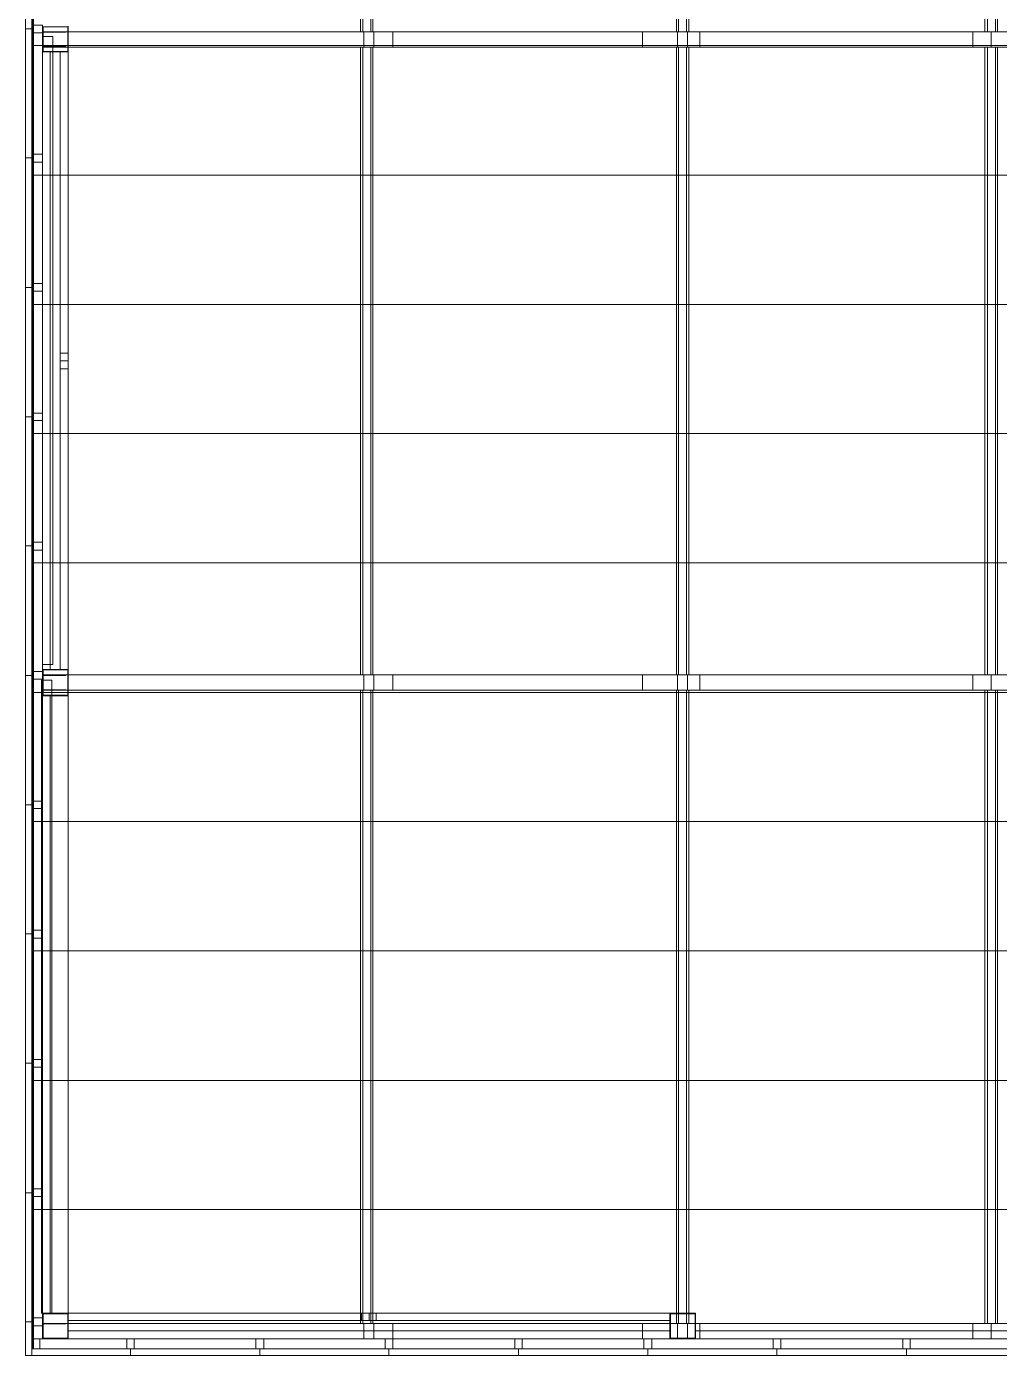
# Model space of a CAD drawing. Header units: centimetres. Extents: x 2816 to 28192, y 2553 to 18332.
# Drawn here: x 11771 to 13682, y 5326 to 7936 of the extents above; entities that cross this region are included whole.
import ezdxf

# ---------------------------------------------------------------- set-up
doc = ezdxf.new("R2010")
doc.units = ezdxf.units.CM
for name, color, linetype in [('PDF_Kaprijatat', 7, 'Continuous'), ('PDF_Paneli', 30, 'Continuous'), ('PDF_Shtyllat e Paneleve', 7, 'Continuous'), ('PDF_Themeli', 7, 'Continuous'), ('PDF_Trajet', 7, 'Continuous')]:
    doc.layers.add(name, color=color, linetype=linetype)
doc.layers.add('PDF_Panel Kulmii', color=7, linetype='Continuous', true_color=0xfafafa)
doc.layers.add('PDF_Shtyllat', color=7, linetype='Continuous', true_color=0xfafafa)

msp = doc.modelspace()

# ---------------------------------------------------------------- linework, layer by layer
at = {"layer": 'PDF_Kaprijatat', "lineweight": 0}
for points in [[(12427.3, 9160.2), (12431.5, 9160.2), (12431.5, 7926.2), (12427.3, 7926.2)], [(12447.3, 9160.2), (12427.3, 9160.2), (12427.3, 7926.2), (12447.3, 7926.2)], [(12451.5, 9160.2), (12447.3, 9160.2), (12447.3, 7926.2), (12451.5, 7926.2), (12451.5, 9160.2)], [(13047.4, 9160.2), (13051.7, 9160.2), (13051.7, 7926.2), (13047.4, 7926.2)], [(13067.4, 9160.2), (13047.4, 9160.2), (13047.4, 7926.2), (13067.4, 7926.2)], [(13071.6, 9160.2), (13067.4, 9160.2), (13067.4, 7926.2), (13071.6, 7926.2), (13071.6, 9160.2)], [(13652.9, 9160.2), (13658.1, 9160.2), (13658.1, 7926.2), (13652.9, 7926.2)], [(13673.9, 9160.2), (13652.9, 9160.2), (13652.9, 7926.2), (13673.9, 7926.2)], [(13678.1, 9160.2), (13673.9, 9160.2), (13673.9, 7926.2), (13678.1, 7926.2), (13678.1, 9160.2)], [(11803, 7925.2), (11848.2, 7925.2), (11848.2, 7926.2)], [(11803, 7895.7), (11803, 7926.2)], [(11847.1, 7926.2), (11847.1, 7925.2), (11803, 7925.2)], [(11803, 7926.2), (11803, 7895.7)], [(11803, 7926.2), (14291.9, 7926.2), (16780.8, 7926.2), (11803, 7926.2)], [(11803, 7926.2), (11803, 7926.2)], [(11803, 7926.2), (11803, 7926.2)], [(11803, 7896.8), (11803, 7925.2)], [(11803, 7925.2), (11803, 7925.2)], [(11823, 7916.8), (11803, 7916.8)], [(11803, 6682.8), (11823, 6682.8), (11823, 7916.8), (11803, 7916.8)], [(11803, 6682.8), (11803, 7916.8), (11803, 6682.8)], [(11803, 7916.8), (11803, 7916.8)], [(11803, 7916.8), (11803, 7916.8)], [(11823, 6682.8), (11823, 7916.8)], [(11823, 7916.8), (11823, 7916.8)], [(11823, 7916.8), (11823, 7916.8)], [(11847.1, 7926.2), (11848.2, 7926.2)], [(11848.2, 7926.2), (12433.6, 7926.2), (11847.1, 7926.2)], [(11847.1, 7926.2), (11847.1, 7926.2)], [(11848.2, 7925.2), (11847.1, 7925.2)], [(11847.1, 7925.2), (11847.1, 7925.2)], [(11848.2, 7926.2), (11848.2, 7926.2)], [(11848.2, 7925.2), (11848.2, 7925.2)], [(12427.3, 7926.2), (12427.3, 7926.2)], [(12431.5, 7926.2), (12451.5, 7926.2)], [(12431.5, 7926.2), (12431.5, 7926.2)], [(12433.6, 7926.2), (12433.6, 7895.7)], [(12433.6, 7926.2), (12433.6, 7895.7)], [(12433.6, 7926.2), (12433.6, 7926.2)], [(12447.3, 7926.2), (12447.3, 7926.2)], [(12451.5, 7926.2), (12451.5, 7926.2)], [(12453.6, 7926.2), (12453.6, 7926.2)], [(12453.6, 7926.2), (12453.6, 7895.7)], [(12453.6, 7926.2), (12453.6, 7895.7), (12981.2, 7895.7), (12981.2, 7926.2), (12453.6, 7926.2)], [(12981.2, 7926.2), (12453.6, 7926.2)], [(12453.6, 7926.2), (12453.6, 7926.2)], [(13049.5, 7926.2), (12490.4, 7926.2)], [(13049.5, 7895.7), (12490.4, 7895.7), (12490.4, 7926.2)], [(13049.5, 7926.2), (12490.4, 7926.2)], [(12490.4, 7926.2), (12490.4, 7926.2)], [(12981.2, 7926.2), (12981.2, 7926.2)], [(13047.4, 7926.2), (13047.4, 7926.2)], [(13049.5, 7926.2), (13049.5, 7895.7), (13049.5, 7926.2)], [(13049.5, 7926.2), (13049.5, 7926.2)], [(13049.5, 7926.2), (13049.5, 7926.2)], [(13051.7, 7926.2), (13071.6, 7926.2)], [(13051.7, 7926.2), (13051.7, 7926.2)], [(13067.4, 7926.2), (13067.4, 7926.2)], [(13069.5, 7895.7), (13069.5, 7926.2)], [(13069.5, 7895.7), (13069.5, 7926.2), (13629.7, 7926.2)], [(13069.5, 7926.2), (13629.7, 7926.2)], [(13069.5, 7926.2), (13069.5, 7926.2)], [(13069.5, 7926.2), (13069.5, 7926.2)], [(13071.6, 7926.2), (13071.6, 7926.2)], [(13093.7, 7895.7), (13093.7, 7926.2), (13665.5, 7926.2), (13665.5, 7895.7), (13665.5, 7926.2)], [(13665.5, 7926.2), (13093.7, 7926.2)], [(13093.7, 7926.2), (13093.7, 7926.2)], [(13629.7, 7926.2), (13629.7, 7895.7)], [(13629.7, 7926.2), (13629.7, 7926.2)], [(13652.9, 7926.2), (13652.9, 7926.2)], [(13658.1, 7926.2), (13678.1, 7926.2)], [(13658.1, 7926.2), (13658.1, 7926.2)], [(13665.5, 7926.2), (13665.5, 7926.2)], [(13665.5, 7926.2), (13665.5, 7926.2)], [(13673.9, 7926.2), (13673.9, 7926.2)], [(13678.1, 7926.2), (13678.1, 7926.2)], [(11848.2, 7895.7), (11848.2, 7896.8), (11803, 7896.8)], [(11803, 7896.8), (11847.1, 7896.8), (11847.1, 7895.7)], [(11803, 7896.8), (11803, 7896.8)], [(11803, 7895.7), (11803, 7895.7)], [(16780.8, 7895.7), (14291.9, 7895.7), (11803, 7895.7), (16780.8, 7895.7)], [(11803, 7895.7), (11803, 7895.7)], [(11803, 7895.7), (11803, 7895.7)], [(11848.2, 7896.8), (11847.1, 7896.8)], [(11847.1, 7896.8), (11847.1, 7896.8)], [(11847.1, 7895.7), (11848.2, 7895.7)], [(11848.2, 7895.7), (12433.6, 7895.7), (11847.1, 7895.7)], [(11847.1, 7895.7), (11847.1, 7895.7)], [(11848.2, 7896.8), (11848.2, 7896.8)], [(11848.2, 7895.7), (11848.2, 7895.7)], [(12427.3, 7895.7), (12431.5, 7895.7), (12431.5, 6662.8)], [(12447.3, 7895.7), (12427.3, 7895.7), (12427.3, 6662.8)], [(12427.3, 7895.7), (12427.3, 7895.7)], [(12431.5, 7895.7), (12451.5, 7895.7)], [(12431.5, 7895.7), (12431.5, 7895.7)], [(12433.6, 7895.7), (12433.6, 7895.7)], [(12433.6, 7895.7), (12433.6, 7895.7)], [(12447.3, 6662.8), (12451.5, 6662.8), (12451.5, 7895.7), (12447.3, 7895.7), (12447.3, 6662.8)], [(12447.3, 7895.7), (12447.3, 7895.7)], [(12451.5, 7895.7), (12451.5, 7895.7)], [(12453.6, 7895.7), (12981.2, 7895.7)], [(12453.6, 7895.7), (12453.6, 7895.7)], [(12453.6, 7895.7), (12453.6, 7895.7)], [(13049.5, 7895.7), (12490.4, 7895.7)], [(12490.4, 7895.7), (12490.4, 7895.7)], [(12981.2, 7895.7), (12981.2, 7895.7)], [(13047.4, 7895.7), (13051.7, 7895.7), (13051.7, 6662.8)], [(13067.4, 7895.7), (13047.4, 7895.7), (13047.4, 6662.8)], [(13047.4, 7895.7), (13047.4, 7895.7)], [(13049.5, 7895.7), (13049.5, 7895.7)], [(13049.5, 7895.7), (13049.5, 7895.7)], [(13051.7, 7895.7), (13071.6, 7895.7)], [(13051.7, 7895.7), (13051.7, 7895.7)], [(13067.4, 6662.8), (13071.6, 6662.8), (13071.6, 7895.7), (13067.4, 7895.7), (13067.4, 6662.8)], [(13067.4, 7895.7), (13067.4, 7895.7)], [(13069.5, 7895.7), (13629.7, 7895.7), (13069.5, 7895.7)], [(13069.5, 7895.7), (13069.5, 7895.7)], [(13071.6, 7895.7), (13071.6, 7895.7)], [(13665.5, 7895.7), (13093.7, 7895.7), (13665.5, 7895.7)], [(13093.7, 7895.7), (13093.7, 7895.7)], [(13629.7, 7895.7), (13629.7, 7895.7)], [(13652.9, 7895.7), (13658.1, 7895.7), (13658.1, 6662.8)], [(13673.9, 7895.7), (13652.9, 7895.7), (13652.9, 6662.8)], [(13652.9, 7895.7), (13652.9, 7895.7)], [(13658.1, 7895.7), (13678.1, 7895.7)], [(13658.1, 7895.7), (13658.1, 7895.7)], [(13665.5, 7895.7), (13665.5, 7895.7)], [(13665.5, 7895.7), (13665.5, 7895.7)], [(13673.9, 6662.8), (13678.1, 6662.8), (13678.1, 7895.7), (13673.9, 7895.7), (13673.9, 6662.8)], [(13673.9, 7895.7), (13673.9, 7895.7)], [(13678.1, 7895.7), (13678.1, 7895.7)], [(11823, 6682.8), (11803, 6682.8)], [(11803, 6682.8), (11803, 6682.8)], [(11803, 6682.8), (11803, 6682.8)], [(11823, 6682.8), (11823, 6682.8)], [(11823, 6682.8), (11823, 6682.8)], [(11803, 6661.8), (11848.2, 6661.8), (11848.2, 6662.8)], [(11803, 6632.4), (11803, 6662.8)], [(11847.1, 6662.8), (11847.1, 6661.8), (11803, 6661.8)], [(11803, 6662.8), (11803, 6632.4)], [(11803, 6662.8), (14291.9, 6662.8), (16780.8, 6662.8), (11803, 6662.8)], [(11803, 6662.8), (11803, 6662.8)], [(11803, 6662.8), (11803, 6662.8)], [(11803, 6633.4), (11803, 6661.8)], [(11803, 6661.8), (11803, 6661.8)], [(11847.1, 6662.8), (11848.2, 6662.8)], [(11848.2, 6662.8), (12433.6, 6662.8), (11847.1, 6662.8)], [(11847.1, 6662.8), (11847.1, 6662.8)], [(11848.2, 6661.8), (11847.1, 6661.8)], [(11847.1, 6661.8), (11847.1, 6661.8)], [(11848.2, 6662.8), (11848.2, 6662.8)], [(11848.2, 6661.8), (11848.2, 6661.8)], [(12427.3, 6662.8), (12431.5, 6662.8)], [(12447.3, 6662.8), (12427.3, 6662.8)], [(12427.3, 6662.8), (12427.3, 6662.8)], [(12431.5, 6662.8), (12451.5, 6662.8)], [(12431.5, 6662.8), (12431.5, 6662.8)], [(12433.6, 6662.8), (12433.6, 6632.4)], [(12433.6, 6662.8), (12433.6, 6632.4)], [(12433.6, 6662.8), (12433.6, 6662.8)], [(12447.3, 6662.8), (12447.3, 6662.8)], [(12451.5, 6662.8), (12451.5, 6662.8)], [(12453.6, 6662.8), (12453.6, 6662.8)], [(12453.6, 6662.8), (12453.6, 6632.4)], [(12453.6, 6662.8), (12453.6, 6632.4), (12981.2, 6632.4), (12981.2, 6662.8), (12453.6, 6662.8)], [(12981.2, 6662.8), (12453.6, 6662.8)], [(12453.6, 6662.8), (12453.6, 6662.8)], [(13049.5, 6662.8), (12490.4, 6662.8)], [(13049.5, 6632.4), (12490.4, 6632.4), (12490.4, 6662.8)], [(13049.5, 6662.8), (12490.4, 6662.8)], [(12490.4, 6662.8), (12490.4, 6662.8)], [(12981.2, 6662.8), (12981.2, 6662.8)], [(13047.4, 6662.8), (13051.7, 6662.8)], [(13067.4, 6662.8), (13047.4, 6662.8)], [(13047.4, 6662.8), (13047.4, 6662.8)], [(13049.5, 6662.8), (13049.5, 6632.4), (13049.5, 6662.8)], [(13049.5, 6662.8), (13049.5, 6662.8)], [(13049.5, 6662.8), (13049.5, 6662.8)], [(13051.7, 6662.8), (13071.6, 6662.8)], [(13051.7, 6662.8), (13051.7, 6662.8)], [(13067.4, 6662.8), (13067.4, 6662.8)], [(13069.5, 6632.4), (13069.5, 6662.8)], [(13069.5, 6632.4), (13069.5, 6662.8), (13629.7, 6662.8)], [(13069.5, 6662.8), (13629.7, 6662.8)], [(13069.5, 6662.8), (13069.5, 6662.8)], [(13069.5, 6662.8), (13069.5, 6662.8)], [(13071.6, 6662.8), (13071.6, 6662.8)], [(13093.7, 6632.4), (13093.7, 6662.8), (13665.5, 6662.8), (13665.5, 6632.4), (13665.5, 6662.8)], [(13665.5, 6662.8), (13093.7, 6662.8)], [(13093.7, 6662.8), (13093.7, 6662.8)], [(13629.7, 6662.8), (13629.7, 6632.4)], [(13629.7, 6662.8), (13629.7, 6662.8)], [(13652.9, 6662.8), (13658.1, 6662.8)], [(13673.9, 6662.8), (13652.9, 6662.8)], [(13652.9, 6662.8), (13652.9, 6662.8)], [(13658.1, 6662.8), (13678.1, 6662.8)], [(13658.1, 6662.8), (13658.1, 6662.8)], [(13665.5, 6662.8), (13665.5, 6662.8)], [(13665.5, 6662.8), (13665.5, 6662.8)], [(13673.9, 6662.8), (13673.9, 6662.8)], [(13678.1, 6662.8), (13678.1, 6662.8)], [(11820.9, 6652.3), (11800.9, 6652.3)], [(11820.9, 5408.9), (11820.9, 6652.3), (11800.9, 6652.3)], [(11800.9, 5408.9), (11820.9, 5408.9), (11820.9, 6652.3)], [(11800.9, 6652.3), (11800.9, 5408.9), (11800.9, 6652.3)], [(11800.9, 6652.3), (11800.9, 6652.3)], [(11848.2, 6632.4), (11848.2, 6633.4), (11803, 6633.4)], [(11803, 6633.4), (11847.1, 6633.4), (11847.1, 6632.4)], [(11803, 6633.4), (11803, 6633.4)], [(11803, 6632.4), (11803, 6632.4)], [(16780.8, 6632.4), (14291.9, 6632.4), (11803, 6632.4), (16780.8, 6632.4)], [(11803, 6632.4), (11803, 6632.4)], [(11803, 6632.4), (11803, 6632.4)], [(11820.9, 6652.3), (11820.9, 6652.3)], [(11820.9, 6652.3), (11820.9, 6652.3)], [(11820.9, 6652.3), (11820.9, 6652.3)], [(11848.2, 6633.4), (11847.1, 6633.4)], [(11847.1, 6633.4), (11847.1, 6633.4)], [(11847.1, 6632.4), (11848.2, 6632.4)], [(11848.2, 6632.4), (12433.6, 6632.4), (11847.1, 6632.4)], [(11847.1, 6632.4), (11847.1, 6632.4)], [(11848.2, 6633.4), (11848.2, 6633.4)], [(11848.2, 6632.4), (11848.2, 6632.4)], [(12427.3, 6632.4), (12431.5, 6632.4), (12431.5, 5388.9)], [(12447.3, 6632.4), (12427.3, 6632.4), (12427.3, 5388.9)], [(12427.3, 6632.4), (12427.3, 6632.4)], [(12431.5, 6632.4), (12451.5, 6632.4)], [(12431.5, 6632.4), (12431.5, 6632.4)], [(12433.6, 6632.4), (12433.6, 6632.4)], [(12433.6, 6632.4), (12433.6, 6632.4)], [(12447.3, 5388.9), (12451.5, 5388.9), (12451.5, 6632.4), (12447.3, 6632.4), (12447.3, 5388.9)], [(12447.3, 6632.4), (12447.3, 6632.4)], [(12451.5, 6632.4), (12451.5, 6632.4)], [(12453.6, 6632.4), (12981.2, 6632.4)], [(12453.6, 6632.4), (12453.6, 6632.4)], [(12453.6, 6632.4), (12453.6, 6632.4)], [(13049.5, 6632.4), (12490.4, 6632.4)], [(12490.4, 6632.4), (12490.4, 6632.4)], [(12981.2, 6632.4), (12981.2, 6632.4)], [(13047.4, 6632.4), (13051.7, 6632.4), (13051.7, 5388.9)], [(13067.4, 6632.4), (13047.4, 6632.4), (13047.4, 5388.9)], [(13047.4, 6632.4), (13047.4, 6632.4)], [(13049.5, 6632.4), (13049.5, 6632.4)], [(13049.5, 6632.4), (13049.5, 6632.4)], [(13051.7, 6632.4), (13071.6, 6632.4)], [(13051.7, 6632.4), (13051.7, 6632.4)], [(13067.4, 5388.9), (13071.6, 5388.9), (13071.6, 6632.4), (13067.4, 6632.4), (13067.4, 5388.9)], [(13067.4, 6632.4), (13067.4, 6632.4)], [(13069.5, 6632.4), (13629.7, 6632.4), (13069.5, 6632.4)], [(13069.5, 6632.4), (13069.5, 6632.4)], [(13071.6, 6632.4), (13071.6, 6632.4)], [(13665.5, 6632.4), (13093.7, 6632.4), (13665.5, 6632.4)], [(13093.7, 6632.4), (13093.7, 6632.4)], [(13629.7, 6632.4), (13629.7, 6632.4)], [(13652.9, 6632.4), (13658.1, 6632.4), (13658.1, 5388.9)], [(13673.9, 6632.4), (13652.9, 6632.4), (13652.9, 5388.9)], [(13652.9, 6632.4), (13652.9, 6632.4)], [(13658.1, 6632.4), (13678.1, 6632.4)], [(13658.1, 6632.4), (13658.1, 6632.4)], [(13665.5, 6632.4), (13665.5, 6632.4)], [(13665.5, 6632.4), (13665.5, 6632.4)], [(13673.9, 5388.9), (13678.1, 5388.9), (13678.1, 6632.4), (13673.9, 6632.4), (13673.9, 5388.9)], [(13673.9, 6632.4), (13673.9, 6632.4)], [(13678.1, 6632.4), (13678.1, 6632.4)], [(11820.9, 5408.9), (11800.9, 5408.9)], [(11800.9, 5408.9), (11800.9, 5408.9)], [(11800.9, 5408.9), (11800.9, 5408.9)], [(11820.9, 5408.9), (11820.9, 5408.9)], [(11820.9, 5408.9), (11820.9, 5408.9)], [(11803, 5387.9), (11848.2, 5387.9), (11848.2, 5388.9)], [(11803, 5358.5), (11803, 5388.9)], [(11847.1, 5388.9), (11847.1, 5387.9), (11803, 5387.9)], [(11803, 5388.9), (11803, 5358.5)], [(11803, 5388.9), (14291.9, 5388.9), (16780.8, 5388.9), (11803, 5388.9)], [(11803, 5388.9), (11803, 5388.9)], [(11803, 5388.9), (11803, 5388.9)], [(11803, 5359.5), (11803, 5387.9)], [(11803, 5387.9), (11803, 5387.9)], [(11847.1, 5388.9), (11848.2, 5388.9)], [(11848.2, 5388.9), (12433.6, 5388.9), (11847.1, 5388.9)], [(11847.1, 5388.9), (11847.1, 5388.9)], [(11848.2, 5387.9), (11847.1, 5387.9)], [(11847.1, 5387.9), (11847.1, 5387.9)], [(11848.2, 5388.9), (11848.2, 5388.9)], [(11848.2, 5387.9), (11848.2, 5387.9)], [(12427.3, 5388.9), (12431.5, 5388.9)], [(12447.3, 5388.9), (12427.3, 5388.9)], [(12427.3, 5388.9), (12427.3, 5388.9)], [(12431.5, 5388.9), (12451.5, 5388.9)], [(12431.5, 5388.9), (12431.5, 5388.9)], [(12433.6, 5388.9), (12433.6, 5358.5)], [(12433.6, 5388.9), (12433.6, 5358.5)], [(12433.6, 5388.9), (12433.6, 5388.9)], [(12447.3, 5388.9), (12447.3, 5388.9)], [(12451.5, 5388.9), (12451.5, 5388.9)], [(12453.6, 5388.9), (12453.6, 5388.9)], [(12453.6, 5388.9), (12453.6, 5358.5)], [(12453.6, 5388.9), (12453.6, 5358.5), (12981.2, 5358.5), (12981.2, 5388.9), (12453.6, 5388.9)], [(12981.2, 5388.9), (12453.6, 5388.9)], [(12453.6, 5388.9), (12453.6, 5388.9)], [(13049.5, 5388.9), (12490.4, 5388.9)], [(13049.5, 5358.5), (12490.4, 5358.5), (12490.4, 5388.9)], [(13049.5, 5388.9), (12490.4, 5388.9)], [(12490.4, 5388.9), (12490.4, 5388.9)], [(12981.2, 5388.9), (12981.2, 5388.9)], [(13047.4, 5388.9), (13051.7, 5388.9)], [(13067.4, 5388.9), (13047.4, 5388.9)], [(13047.4, 5388.9), (13047.4, 5388.9)], [(13049.5, 5388.9), (13049.5, 5358.5), (13049.5, 5388.9)], [(13049.5, 5388.9), (13049.5, 5388.9)], [(13049.5, 5388.9), (13049.5, 5388.9)], [(13051.7, 5388.9), (13071.6, 5388.9)], [(13051.7, 5388.9), (13051.7, 5388.9)], [(13067.4, 5388.9), (13067.4, 5388.9)], [(13069.5, 5358.5), (13069.5, 5388.9)], [(13069.5, 5358.5), (13069.5, 5388.9), (13629.7, 5388.9)], [(13069.5, 5388.9), (13629.7, 5388.9)], [(13069.5, 5388.9), (13069.5, 5388.9)], [(13069.5, 5388.9), (13069.5, 5388.9)], [(13071.6, 5388.9), (13071.6, 5388.9)], [(13093.7, 5358.5), (13093.7, 5388.9), (13665.5, 5388.9), (13665.5, 5358.5), (13665.5, 5388.9)], [(13665.5, 5388.9), (13093.7, 5388.9)], [(13093.7, 5388.9), (13093.7, 5388.9)], [(13629.7, 5388.9), (13629.7, 5358.5)], [(13629.7, 5388.9), (13629.7, 5388.9)], [(13652.9, 5388.9), (13658.1, 5388.9)], [(13673.9, 5388.9), (13652.9, 5388.9)], [(13652.9, 5388.9), (13652.9, 5388.9)], [(13658.1, 5388.9), (13678.1, 5388.9)], [(13658.1, 5388.9), (13658.1, 5388.9)], [(13665.5, 5388.9), (13665.5, 5388.9)], [(13665.5, 5388.9), (13665.5, 5388.9)], [(13673.9, 5388.9), (13673.9, 5388.9)], [(13678.1, 5388.9), (13678.1, 5388.9)], [(11848.2, 5358.5), (11848.2, 5359.5), (11803, 5359.5)], [(11803, 5359.5), (11847.1, 5359.5), (11847.1, 5358.5)], [(11803, 5359.5), (11803, 5359.5)], [(11803, 5358.5), (11803, 5358.5)], [(16780.8, 5358.5), (14291.9, 5358.5), (11803, 5358.5), (16780.8, 5358.5)], [(11803, 5358.5), (11803, 5358.5)], [(11803, 5358.5), (11803, 5358.5)], [(11848.2, 5359.5), (11847.1, 5359.5)], [(11847.1, 5359.5), (11847.1, 5359.5)], [(11847.1, 5358.5), (11848.2, 5358.5)], [(11848.2, 5358.5), (12433.6, 5358.5), (11847.1, 5358.5)], [(11847.1, 5358.5), (11847.1, 5358.5)], [(11848.2, 5359.5), (11848.2, 5359.5)], [(11848.2, 5358.5), (11848.2, 5358.5)], [(12433.6, 5358.5), (12433.6, 5358.5)], [(12433.6, 5358.5), (12433.6, 5358.5)], [(12453.6, 5358.5), (12981.2, 5358.5)], [(12453.6, 5358.5), (12453.6, 5358.5)], [(12453.6, 5358.5), (12453.6, 5358.5)], [(13049.5, 5358.5), (12490.4, 5358.5)], [(12490.4, 5358.5), (12490.4, 5358.5)], [(12981.2, 5358.5), (12981.2, 5358.5)], [(13049.5, 5358.5), (13049.5, 5358.5)], [(13049.5, 5358.5), (13049.5, 5358.5)], [(13069.5, 5358.5), (13629.7, 5358.5), (13069.5, 5358.5)], [(13069.5, 5358.5), (13069.5, 5358.5)], [(13665.5, 5358.5), (13093.7, 5358.5), (13665.5, 5358.5)], [(13093.7, 5358.5), (13093.7, 5358.5)], [(13629.7, 5358.5), (13629.7, 5358.5)], [(13665.5, 5358.5), (13665.5, 5358.5)], [(13665.5, 5358.5), (13665.5, 5358.5)]]:
    msp.add_lwpolyline(points, dxfattribs=at)
at = {"layer": 'PDF_Panel Kulmii', "lineweight": 0}
for points in [[(11783, 8152.2), (11783, 7898.9)], [(11785.1, 8152.2), (11785.1, 7898.9)], [(11785.1, 7898.9), (14291.9, 7898.9), (14289.8, 7898.9), (11783, 7898.9), (11785.1, 7898.9)], [(11783, 7898.9), (11783, 7898.9)], [(11783, 7898.9), (11783, 7644.5)], [(14291.9, 7898.9), (11785.1, 7898.9), (11783, 7898.9), (14289.8, 7898.9)], [(11783, 7898.9), (11783, 7898.9)], [(11785.1, 7898.9), (11785.1, 7898.9)], [(11785.1, 7898.9), (11785.1, 7644.5)], [(11785.1, 7898.9), (11785.1, 7898.9)], [(11785.1, 7644.5), (14291.9, 7644.5), (14289.8, 7644.5), (11783, 7644.5), (11785.1, 7644.5)], [(11783, 7644.5), (11783, 7644.5)], [(11783, 7644.5), (11783, 7390.2)], [(14291.9, 7644.5), (11785.1, 7644.5), (11783, 7644.5), (14289.8, 7644.5)], [(11783, 7644.5), (11783, 7644.5)], [(11785.1, 7644.5), (11785.1, 7644.5)], [(11785.1, 7644.5), (11785.1, 7390.2)], [(11785.1, 7644.5), (11785.1, 7644.5)], [(11785.1, 7390.2), (14291.9, 7390.2), (14289.8, 7390.2), (11783, 7390.2), (11785.1, 7390.2)], [(11783, 7390.2), (11783, 7390.2)], [(11783, 7390.2), (11783, 7136.9)], [(14291.9, 7390.2), (11785.1, 7390.2), (11783, 7390.2), (14289.8, 7390.2)], [(11783, 7390.2), (11783, 7390.2)], [(11785.1, 7390.2), (11785.1, 7390.2)], [(11785.1, 7390.2), (11785.1, 7136.9)], [(11785.1, 7390.2), (11785.1, 7390.2)], [(11785.1, 7136.9), (14291.9, 7136.9), (14289.8, 7136.9), (11783, 7136.9), (11785.1, 7136.9)], [(11783, 7136.9), (11783, 7136.9)], [(11783, 7136.9), (11783, 6882.5)], [(14291.9, 7136.9), (11785.1, 7136.9), (11783, 7136.9), (14289.8, 7136.9)], [(11783, 7136.9), (11783, 7136.9)], [(11785.1, 7136.9), (11785.1, 7136.9)], [(11785.1, 7136.9), (11785.1, 6882.5)], [(11785.1, 7136.9), (11785.1, 7136.9)], [(11785.1, 6882.5), (14291.9, 6882.5), (14289.8, 6882.5), (11783, 6882.5), (11785.1, 6882.5)], [(11783, 6882.5), (11783, 6882.5)], [(11783, 6882.5), (11783, 6628.2)], [(14291.9, 6882.5), (11785.1, 6882.5), (11783, 6882.5), (14289.8, 6882.5)], [(11783, 6882.5), (11783, 6882.5)], [(11785.1, 6882.5), (11785.1, 6882.5)], [(11785.1, 6882.5), (11785.1, 6628.2)], [(11785.1, 6882.5), (11785.1, 6882.5)], [(11785.1, 6628.2), (14291.9, 6628.2), (14289.8, 6628.2), (11783, 6628.2), (11785.1, 6628.2)], [(11783, 6628.2), (11783, 6628.2)], [(11783, 6628.2), (11783, 6374.8)], [(14291.9, 6628.2), (11785.1, 6628.2), (11783, 6628.2), (14289.8, 6628.2)], [(11783, 6628.2), (11783, 6628.2)], [(11785.1, 6628.2), (11785.1, 6628.2)], [(11785.1, 6628.2), (11785.1, 6374.8)], [(11785.1, 6628.2), (11785.1, 6628.2)], [(11785.1, 6374.8), (14291.9, 6374.8), (14289.8, 6374.8), (11783, 6374.8), (11785.1, 6374.8)], [(11783, 6374.8), (11783, 6374.8)], [(11783, 6374.8), (11783, 6120.5)], [(14291.9, 6374.8), (11785.1, 6374.8), (11783, 6374.8), (14289.8, 6374.8)], [(11783, 6374.8), (11783, 6374.8)], [(11785.1, 6374.8), (11785.1, 6374.8)], [(11785.1, 6374.8), (11785.1, 6120.5)], [(11785.1, 6374.8), (11785.1, 6374.8)], [(11785.1, 6120.5), (14291.9, 6120.5), (14289.8, 6120.5), (11783, 6120.5), (11785.1, 6120.5)], [(11783, 6120.5), (11783, 6120.5)], [(11783, 6120.5), (11783, 5866.1)], [(14291.9, 6120.5), (11785.1, 6120.5), (11783, 6120.5), (14289.8, 6120.5)], [(11783, 6120.5), (11783, 6120.5)], [(11785.1, 6120.5), (11785.1, 6120.5)], [(11785.1, 6120.5), (11785.1, 5866.1)], [(11785.1, 6120.5), (11785.1, 6120.5)], [(11785.1, 5866.1), (14291.9, 5866.1), (14289.8, 5866.1), (11783, 5866.1), (11785.1, 5866.1)], [(11783, 5866.1), (11783, 5866.1)], [(11783, 5866.1), (11783, 5612.8)], [(14291.9, 5866.1), (11785.1, 5866.1), (11783, 5866.1), (14289.8, 5866.1)], [(11783, 5866.1), (11783, 5866.1)], [(11785.1, 5866.1), (11785.1, 5866.1)], [(11785.1, 5866.1), (11785.1, 5612.8)], [(11785.1, 5866.1), (11785.1, 5866.1)], [(11785.1, 5612.8), (14291.9, 5612.8), (14289.8, 5612.8), (11783, 5612.8), (11785.1, 5612.8)], [(11783, 5612.8), (11783, 5612.8)], [(11783, 5612.8), (11783, 5358.5)], [(14291.9, 5612.8), (11785.1, 5612.8), (11783, 5612.8), (14289.8, 5612.8)], [(11783, 5612.8), (11783, 5612.8)], [(11785.1, 5612.8), (11785.1, 5612.8)], [(11785.1, 5612.8), (11785.1, 5358.5)], [(11785.1, 5612.8), (11785.1, 5612.8)], [(11785.1, 5358.5), (14291.9, 5358.5), (14289.8, 5358.5), (11783, 5358.5), (11785.1, 5358.5)], [(11783, 5358.5), (11783, 5358.5)], [(11783, 5338.5), (11783, 5358.5)], [(14291.9, 5358.5), (11785.1, 5358.5), (11783, 5358.5), (14289.8, 5358.5), (14291.9, 5358.5)], [(11783, 5358.5), (11783, 5358.5)], [(11785.1, 5358.5), (11785.1, 5358.5)], [(11785.1, 5338.5), (11785.1, 5358.5)], [(11785.1, 5358.5), (11785.1, 5358.5)], [(14289.8, 5338.5), (11783, 5338.5), (11785.1, 5338.5)], [(11783, 5338.5), (11783, 5338.5)], [(14291.9, 5338.5), (11785.1, 5338.5)], [(11785.1, 5338.5), (11785.1, 5338.5)]]:
    msp.add_lwpolyline(points, dxfattribs=at)
at = {"layer": 'PDF_Paneli', "lineweight": 0}
for points in [[(11769.4, 8185.8), (11782, 8185.8), (11782, 7931.5), (11769.4, 7931.5), (11769.4, 8185.8), (11769.4, 7931.5)], [(11769.4, 8185.8), (11782, 8185.8), (11782, 7931.5), (11769.4, 7931.5)], [(11769.4, 7931.5), (11782, 7931.5), (11782, 7678.2), (11769.4, 7678.2), (11769.4, 7931.5), (11769.4, 7678.2)], [(11769.4, 7931.5), (11782, 7931.5), (11782, 7678.2), (11769.4, 7678.2)], [(11782, 7931.5), (11782, 7931.5)], [(11782, 7931.5), (11782, 7931.5)], [(11782, 7931.5), (11782, 7931.5)], [(11769.4, 7678.2), (11782, 7678.2), (11782, 7423.8), (11769.4, 7423.8), (11769.4, 7678.2), (11769.4, 7423.8)], [(11769.4, 7678.2), (11782, 7678.2), (11782, 7423.8), (11769.4, 7423.8)], [(11782, 7678.2), (11782, 7678.2)], [(11782, 7678.2), (11782, 7678.2)], [(11782, 7678.2), (11782, 7678.2)], [(11769.4, 7423.8), (11782, 7423.8), (11782, 7169.4), (11769.4, 7169.4), (11769.4, 7423.8), (11769.4, 7169.4)], [(11769.4, 7423.8), (11782, 7423.8), (11782, 7169.4), (11769.4, 7169.4)], [(11782, 7423.8), (11782, 7423.8)], [(11782, 7423.8), (11782, 7423.8)], [(11782, 7423.8), (11782, 7423.8)], [(11769.4, 7169.4), (11782, 7169.4), (11782, 6916.1), (11769.4, 6916.1), (11769.4, 7169.4), (11769.4, 6916.1)], [(11769.4, 7169.4), (11782, 7169.4), (11782, 6916.1), (11769.4, 6916.1)], [(11782, 7169.4), (11782, 7169.4)], [(11782, 7169.4), (11782, 7169.4)], [(11782, 7169.4), (11782, 7169.4)], [(11769.4, 6916.1), (11782, 6916.1), (11782, 6661.8), (11769.4, 6661.8), (11769.4, 6916.1), (11769.4, 6661.8)], [(11769.4, 6916.1), (11782, 6916.1), (11782, 6661.8), (11769.4, 6661.8)], [(11782, 6916.1), (11782, 6916.1)], [(11782, 6916.1), (11782, 6916.1)], [(11782, 6916.1), (11782, 6916.1)], [(11769.4, 6661.8), (11782, 6661.8), (11782, 6407.4), (11769.4, 6407.4), (11769.4, 6661.8), (11769.4, 6407.4)], [(11769.4, 6661.8), (11782, 6661.8), (11782, 6407.4), (11769.4, 6407.4)], [(11782, 6661.8), (11782, 6661.8)], [(11782, 6661.8), (11782, 6661.8)], [(11782, 6661.8), (11782, 6661.8)], [(11769.4, 6407.4), (11782, 6407.4), (11782, 6154.1), (11769.4, 6154.1), (11769.4, 6407.4), (11769.4, 6154.1)], [(11769.4, 6407.4), (11782, 6407.4), (11782, 6154.1), (11769.4, 6154.1)], [(11782, 6407.4), (11782, 6407.4)], [(11782, 6407.4), (11782, 6407.4)], [(11782, 6407.4), (11782, 6407.4)], [(11769.4, 6154.1), (11782, 6154.1), (11782, 5899.8), (11769.4, 5899.8), (11769.4, 6154.1), (11769.4, 5899.8)], [(11769.4, 6154.1), (11782, 6154.1), (11782, 5899.8), (11769.4, 5899.8)], [(11782, 6154.1), (11782, 6154.1)], [(11782, 6154.1), (11782, 6154.1)], [(11782, 6154.1), (11782, 6154.1)], [(11769.4, 5899.8), (11782, 5899.8), (11782, 5645.4), (11769.4, 5645.4), (11769.4, 5899.8), (11769.4, 5645.4)], [(11769.4, 5899.8), (11782, 5899.8), (11782, 5645.4), (11769.4, 5645.4)], [(11782, 5899.8), (11782, 5899.8)], [(11782, 5899.8), (11782, 5899.8)], [(11782, 5899.8), (11782, 5899.8)], [(11769.4, 5645.4), (11782, 5645.4), (11782, 5392.1), (11769.4, 5392.1), (11769.4, 5645.4), (11769.4, 5392.1)], [(11769.4, 5645.4), (11782, 5645.4), (11782, 5392.1), (11769.4, 5392.1)], [(11782, 5645.4), (11782, 5645.4)], [(11782, 5645.4), (11782, 5645.4)], [(11782, 5645.4), (11782, 5645.4)], [(11769.4, 5392.1), (11782, 5392.1), (11782, 5325.9), (11769.4, 5325.9), (11769.4, 5392.1), (11769.4, 5325.9)], [(11769.4, 5392.1), (11782, 5392.1), (11782, 5325.9), (11769.4, 5325.9)], [(11782, 5392.1), (11782, 5392.1)], [(11782, 5392.1), (11782, 5392.1)], [(11782, 5392.1), (11782, 5392.1)], [(11975.4, 5338.5), (11782, 5338.5), (11975.4, 5338.5), (11975.4, 5325.9)], [(11975.4, 5338.5), (11975.4, 5325.9), (11782, 5325.9)], [(11975.4, 5325.9), (11782, 5325.9), (11782, 5338.5)], [(11782, 5325.9), (11782, 5338.5)], [(11782, 5338.5), (11782, 5338.5)], [(11782, 5325.9), (11782, 5325.9)], [(11782, 5325.9), (11782, 5325.9)], [(12229.7, 5338.5), (11975.4, 5338.5), (12229.7, 5338.5), (12229.7, 5325.9)], [(12229.7, 5338.5), (12229.7, 5325.9), (11975.4, 5325.9)], [(12229.7, 5325.9), (11975.4, 5325.9), (11975.4, 5338.5)], [(11975.4, 5325.9), (11975.4, 5338.5)], [(11975.4, 5338.5), (11975.4, 5338.5)], [(11975.4, 5338.5), (11975.4, 5338.5)], [(11975.4, 5338.5), (11975.4, 5338.5)], [(11975.4, 5325.9), (11975.4, 5325.9)], [(11975.4, 5325.9), (11975.4, 5325.9)], [(12483, 5338.5), (12229.7, 5338.5), (12483, 5338.5), (12483, 5325.9)], [(12483, 5338.5), (12483, 5325.9), (12229.7, 5325.9)], [(12483, 5325.9), (12229.7, 5325.9), (12229.7, 5338.5)], [(12229.7, 5325.9), (12229.7, 5338.5)], [(12229.7, 5338.5), (12229.7, 5338.5)], [(12229.7, 5338.5), (12229.7, 5338.5)], [(12229.7, 5338.5), (12229.7, 5338.5)], [(12229.7, 5325.9), (12229.7, 5325.9)], [(12229.7, 5325.9), (12229.7, 5325.9)], [(12737.4, 5338.5), (12483, 5338.5), (12737.4, 5338.5), (12737.4, 5325.9)], [(12737.4, 5338.5), (12737.4, 5325.9), (12483, 5325.9)], [(12737.4, 5325.9), (12483, 5325.9), (12483, 5338.5)], [(12483, 5325.9), (12483, 5338.5)], [(12483, 5338.5), (12483, 5338.5)], [(12483, 5338.5), (12483, 5338.5)], [(12483, 5338.5), (12483, 5338.5)], [(12483, 5325.9), (12483, 5325.9)], [(12483, 5325.9), (12483, 5325.9)], [(12991.7, 5338.5), (12737.4, 5338.5), (12991.7, 5338.5), (12991.7, 5325.9)], [(12991.7, 5338.5), (12991.7, 5325.9), (12737.4, 5325.9)], [(12991.7, 5325.9), (12737.4, 5325.9), (12737.4, 5338.5)], [(12737.4, 5325.9), (12737.4, 5338.5)], [(12737.4, 5338.5), (12737.4, 5338.5)], [(12737.4, 5338.5), (12737.4, 5338.5)], [(12737.4, 5338.5), (12737.4, 5338.5)], [(12737.4, 5325.9), (12737.4, 5325.9)], [(12737.4, 5325.9), (12737.4, 5325.9)], [(13245, 5338.5), (12991.7, 5338.5), (13245, 5338.5), (13245, 5325.9)], [(13245, 5338.5), (13245, 5325.9), (12991.7, 5325.9)], [(13245, 5325.9), (12991.7, 5325.9), (12991.7, 5338.5)], [(12991.7, 5325.9), (12991.7, 5338.5)], [(12991.7, 5338.5), (12991.7, 5338.5)], [(12991.7, 5338.5), (12991.7, 5338.5)], [(12991.7, 5338.5), (12991.7, 5338.5)], [(12991.7, 5325.9), (12991.7, 5325.9)], [(12991.7, 5325.9), (12991.7, 5325.9)], [(13499.4, 5338.5), (13245, 5338.5), (13499.4, 5338.5), (13499.4, 5325.9)], [(13499.4, 5338.5), (13499.4, 5325.9), (13245, 5325.9)], [(13499.4, 5325.9), (13245, 5325.9), (13245, 5338.5)], [(13245, 5325.9), (13245, 5338.5)], [(13245, 5338.5), (13245, 5338.5)], [(13245, 5338.5), (13245, 5338.5)], [(13245, 5338.5), (13245, 5338.5)], [(13245, 5325.9), (13245, 5325.9)], [(13245, 5325.9), (13245, 5325.9)], [(13753.8, 5338.5), (13499.4, 5338.5), (13753.8, 5338.5), (13753.8, 5325.9)], [(13753.8, 5338.5), (13753.8, 5325.9), (13499.4, 5325.9)], [(13753.8, 5325.9), (13499.4, 5325.9), (13499.4, 5338.5)], [(13499.4, 5325.9), (13499.4, 5338.5)], [(13499.4, 5338.5), (13499.4, 5338.5)], [(13499.4, 5338.5), (13499.4, 5338.5)], [(13499.4, 5338.5), (13499.4, 5338.5)], [(13499.4, 5325.9), (13499.4, 5325.9)], [(13499.4, 5325.9), (13499.4, 5325.9)]]:
    msp.add_lwpolyline(points, dxfattribs=at)
at = {"layer": 'PDF_Shtyllat', "lineweight": 0}
for points in [[(11853.4, 7886.3), (11803, 7886.3), (11853.4, 7886.3), (11853.4, 7936.7), (11853.4, 7886.3)], [(11803, 7936.7), (11803, 7886.3), (11803, 7936.7)], [(11804, 7935.7), (11804, 7935.7)], [(11852.4, 7887.3), (11804, 7887.3), (11804, 7935.7), (11852.4, 7935.7), (11852.4, 7887.3), (11804, 7887.3)], [(11852.4, 7887.3), (11852.4, 7935.7), (11804, 7935.7), (11804, 7887.3)], [(11804, 7935.7), (11804, 7935.7)], [(11852.4, 7935.7), (11852.4, 7935.7)], [(11852.4, 7935.7), (11852.4, 7935.7)], [(11852.4, 7935.7), (11852.4, 7935.7)], [(11803, 7886.3), (11803, 7886.3)], [(11803, 7886.3), (11803, 7886.3)], [(11804, 7887.3), (11804, 7887.3)], [(11804, 7887.3), (11804, 7887.3)], [(11852.4, 7887.3), (11852.4, 7887.3)], [(11852.4, 7887.3), (11852.4, 7887.3)], [(11853.4, 7886.3), (11853.4, 7886.3)], [(11853.4, 6621.8), (11803, 6621.8), (11853.4, 6621.8), (11853.4, 6673.3), (11853.4, 6621.8)], [(11803, 6673.3), (11853.4, 6673.3), (11803, 6673.3)], [(11803, 6673.3), (11803, 6621.8), (11803, 6673.3)], [(11803, 6673.3), (11803, 6673.3)], [(11804, 6672.3), (11804, 6672.3)], [(11852.4, 6622.9), (11804, 6622.9), (11804, 6672.3), (11852.4, 6672.3), (11852.4, 6622.9), (11804, 6622.9)], [(11852.4, 6622.9), (11852.4, 6672.3), (11804, 6672.3), (11804, 6622.9)], [(11804, 6672.3), (11804, 6672.3)], [(11852.4, 6672.3), (11852.4, 6672.3)], [(11852.4, 6672.3), (11852.4, 6672.3)], [(11852.4, 6672.3), (11852.4, 6672.3)], [(11853.4, 6673.3), (11853.4, 6673.3)], [(11853.4, 6673.3), (11853.4, 6673.3)], [(11803, 6621.8), (11803, 6621.8)], [(11803, 6621.8), (11803, 6621.8)], [(11804, 6622.9), (11804, 6622.9)], [(11804, 6622.9), (11804, 6622.9)], [(11852.4, 6622.9), (11852.4, 6622.9)], [(11852.4, 6622.9), (11852.4, 6622.9)], [(11853.4, 6621.8), (11853.4, 6621.8)], [(11853.4, 5358.5), (11803, 5358.5), (11853.4, 5358.5), (11853.4, 5408.9), (11853.4, 5358.5)], [(11803, 5408.9), (11853.4, 5408.9), (11803, 5408.9)], [(11803, 5408.9), (11803, 5358.5), (11803, 5408.9)], [(11803, 5408.9), (11803, 5408.9)], [(11804, 5407.9), (11804, 5407.9)], [(11852.4, 5359.5), (11804, 5359.5), (11804, 5407.9), (11852.4, 5407.9), (11852.4, 5359.5), (11804, 5359.5)], [(11852.4, 5359.5), (11852.4, 5407.9), (11804, 5407.9), (11804, 5359.5)], [(11804, 5407.9), (11804, 5407.9)], [(11852.4, 5407.9), (11852.4, 5407.9)], [(11852.4, 5407.9), (11852.4, 5407.9)], [(11852.4, 5407.9), (11852.4, 5407.9)], [(11853.4, 5408.9), (11853.4, 5408.9)], [(11853.4, 5408.9), (11853.4, 5408.9)], [(13085.3, 5358.5), (13034.8, 5358.5), (13085.3, 5358.5), (13085.3, 5408.9), (13085.3, 5358.5)], [(13034.8, 5408.9), (13085.3, 5408.9), (13034.8, 5408.9)], [(13034.8, 5408.9), (13034.8, 5358.5), (13034.8, 5408.9)], [(13034.8, 5408.9), (13034.8, 5408.9)], [(13035.9, 5407.9), (13035.9, 5407.9)], [(13084.2, 5359.5), (13035.9, 5359.5), (13035.9, 5407.9), (13084.2, 5407.9), (13084.2, 5359.5), (13035.9, 5359.5)], [(13084.2, 5359.5), (13084.2, 5407.9), (13035.9, 5407.9), (13035.9, 5359.5)], [(13035.9, 5407.9), (13035.9, 5407.9)], [(13084.2, 5407.9), (13084.2, 5407.9)], [(13084.2, 5407.9), (13084.2, 5407.9)], [(13084.2, 5407.9), (13084.2, 5407.9)], [(13085.3, 5408.9), (13085.3, 5408.9)], [(13085.3, 5408.9), (13085.3, 5408.9)], [(11803, 5358.5), (11803, 5358.5)], [(11803, 5358.5), (11803, 5358.5)], [(11804, 5359.5), (11804, 5359.5)], [(11804, 5359.5), (11804, 5359.5)], [(11852.4, 5359.5), (11852.4, 5359.5)], [(11852.4, 5359.5), (11852.4, 5359.5)], [(11853.4, 5358.5), (11853.4, 5358.5)], [(13034.8, 5358.5), (13034.8, 5358.5)], [(13034.8, 5358.5), (13034.8, 5358.5)], [(13035.9, 5359.5), (13035.9, 5359.5)], [(13035.9, 5359.5), (13035.9, 5359.5)], [(13084.2, 5359.5), (13084.2, 5359.5)], [(13084.2, 5359.5), (13084.2, 5359.5)], [(13085.3, 5358.5), (13085.3, 5358.5)]]:
    msp.add_lwpolyline(points, dxfattribs=at)
at = {"layer": 'PDF_Shtyllat e Paneleve', "lineweight": 0}
for points in [[(11782, 7938.8), (11782, 7924.1), (11782, 7938.8), (11803, 7938.8)], [(11782, 7938.8), (11803, 7938.8), (11803, 7924.1)], [(11803, 7938.8), (11803, 7924.1), (11782, 7924.1)], [(11803, 7924.1), (11782, 7924.1)], [(11782, 7924.1), (11782, 7924.1)], [(11803, 7924.1), (11803, 7924.1)], [(11782, 7685.5), (11782, 7669.8), (11782, 7685.5), (11803, 7685.5)], [(11782, 7685.5), (11803, 7685.5), (11803, 7669.8)], [(11803, 7685.5), (11803, 7669.8), (11782, 7669.8)], [(11782, 7685.5), (11782, 7685.5)], [(11782, 7685.5), (11782, 7685.5)], [(11803, 7685.5), (11803, 7685.5)], [(11803, 7669.8), (11782, 7669.8)], [(11782, 7669.8), (11782, 7669.8)], [(11803, 7669.8), (11803, 7669.8)], [(11782, 7431.2), (11782, 7416.4), (11782, 7431.2), (11803, 7431.2)], [(11782, 7431.2), (11803, 7431.2), (11803, 7416.4)], [(11803, 7431.2), (11803, 7416.4), (11782, 7416.4)], [(11782, 7431.2), (11782, 7431.2)], [(11782, 7431.2), (11782, 7431.2)], [(11803, 7416.4), (11782, 7416.4)], [(11782, 7416.4), (11782, 7416.4)], [(11803, 7431.2), (11803, 7431.2)], [(11803, 7416.4), (11803, 7416.4)], [(11782, 7176.8), (11782, 7162.1), (11782, 7176.8), (11803, 7176.8)], [(11782, 7176.8), (11803, 7176.8), (11803, 7162.1)], [(11803, 7176.8), (11803, 7162.1), (11782, 7162.1)], [(11782, 7176.8), (11782, 7176.8)], [(11782, 7176.8), (11782, 7176.8)], [(11803, 7162.1), (11782, 7162.1)], [(11782, 7162.1), (11782, 7162.1)], [(11803, 7176.8), (11803, 7176.8)], [(11803, 7162.1), (11803, 7162.1)], [(11782, 6923.5), (11782, 6907.7), (11782, 6923.5), (11803, 6923.5)], [(11782, 6923.5), (11803, 6923.5), (11803, 6907.7)], [(11803, 6923.5), (11803, 6907.7), (11782, 6907.7)], [(11782, 6923.5), (11782, 6923.5)], [(11782, 6923.5), (11782, 6923.5)], [(11803, 6923.5), (11803, 6923.5)], [(11803, 6907.7), (11782, 6907.7)], [(11782, 6907.7), (11782, 6907.7)], [(11803, 6907.7), (11803, 6907.7)], [(11782, 6669.1), (11782, 6654.4), (11782, 6669.1), (11803, 6669.1)], [(11782, 6669.1), (11803, 6669.1), (11803, 6654.4)], [(11803, 6669.1), (11803, 6654.4), (11782, 6654.4)], [(11782, 6669.1), (11782, 6669.1)], [(11782, 6669.1), (11782, 6669.1)], [(11803, 6669.1), (11803, 6669.1)], [(11803, 6654.4), (11782, 6654.4)], [(11782, 6654.4), (11782, 6654.4)], [(11803, 6654.4), (11803, 6654.4)], [(11782, 6414.8), (11782, 6400.1), (11782, 6414.8), (11803, 6414.8)], [(11782, 6414.8), (11803, 6414.8), (11803, 6400.1)], [(11803, 6414.8), (11803, 6400.1), (11782, 6400.1)], [(11782, 6414.8), (11782, 6414.8)], [(11782, 6414.8), (11782, 6414.8)], [(11803, 6400.1), (11782, 6400.1)], [(11782, 6400.1), (11782, 6400.1)], [(11803, 6414.8), (11803, 6414.8)], [(11803, 6400.1), (11803, 6400.1)], [(11782, 6161.5), (11782, 6145.7), (11782, 6161.5), (11803, 6161.5)], [(11782, 6161.5), (11803, 6161.5), (11803, 6145.7)], [(11803, 6161.5), (11803, 6145.7), (11782, 6145.7)], [(11782, 6161.5), (11782, 6161.5)], [(11782, 6161.5), (11782, 6161.5)], [(11803, 6161.5), (11803, 6161.5)], [(11803, 6145.7), (11782, 6145.7)], [(11782, 6145.7), (11782, 6145.7)], [(11803, 6145.7), (11803, 6145.7)], [(11782, 5907.1), (11782, 5892.4), (11782, 5907.1), (11803, 5907.1)], [(11782, 5907.1), (11803, 5907.1), (11803, 5892.4)], [(11803, 5907.1), (11803, 5892.4), (11782, 5892.4)], [(11782, 5907.1), (11782, 5907.1)], [(11782, 5907.1), (11782, 5907.1)], [(11803, 5907.1), (11803, 5907.1)], [(11803, 5892.4), (11782, 5892.4)], [(11782, 5892.4), (11782, 5892.4)], [(11803, 5892.4), (11803, 5892.4)], [(11782, 5652.8), (11782, 5638), (11782, 5652.8), (11803, 5652.8)], [(11782, 5652.8), (11803, 5652.8), (11803, 5638)], [(11803, 5652.8), (11803, 5638), (11782, 5638)], [(11782, 5652.8), (11782, 5652.8)], [(11782, 5652.8), (11782, 5652.8)], [(11803, 5652.8), (11803, 5652.8)], [(11803, 5638), (11782, 5638)], [(11782, 5638), (11782, 5638)], [(11803, 5638), (11803, 5638)], [(11782, 5399.5), (11782, 5383.7), (11782, 5399.5), (11803, 5399.5)], [(11782, 5399.5), (11803, 5399.5), (11803, 5383.7)], [(11803, 5399.5), (11803, 5383.7), (11782, 5383.7)], [(11782, 5399.5), (11782, 5399.5)], [(11782, 5399.5), (11782, 5399.5)], [(11803, 5383.7), (11782, 5383.7)], [(11782, 5383.7), (11782, 5383.7)], [(11803, 5399.5), (11803, 5399.5)], [(11803, 5383.7), (11803, 5383.7)], [(11782, 5358.5), (11797.7, 5358.5), (11797.7, 5338.5), (11782, 5338.5), (11782, 5358.5), (11782, 5338.5)], [(11782, 5358.5), (11797.7, 5358.5), (11797.7, 5338.5), (11782, 5338.5)], [(11782, 5358.5), (11782, 5358.5)], [(11797.7, 5358.5), (11797.7, 5358.5)], [(11797.7, 5358.5), (11797.7, 5358.5)], [(11968, 5358.5), (11982.7, 5358.5), (11982.7, 5338.5), (11968, 5338.5), (11968, 5358.5), (11968, 5338.5)], [(11968, 5358.5), (11982.7, 5358.5), (11982.7, 5338.5), (11968, 5338.5)], [(11968, 5358.5), (11968, 5358.5)], [(11982.7, 5358.5), (11982.7, 5358.5)], [(11982.7, 5358.5), (11982.7, 5358.5)], [(12221.3, 5358.5), (12237.1, 5358.5), (12237.1, 5338.5), (12221.3, 5338.5), (12221.3, 5358.5), (12221.3, 5338.5)], [(12221.3, 5358.5), (12237.1, 5358.5), (12237.1, 5338.5), (12221.3, 5338.5)], [(12221.3, 5358.5), (12221.3, 5358.5)], [(12237.1, 5358.5), (12237.1, 5358.5)], [(12237.1, 5358.5), (12237.1, 5358.5)], [(12475.7, 5358.5), (12490.4, 5358.5), (12490.4, 5338.5), (12475.7, 5338.5), (12475.7, 5358.5), (12475.7, 5338.5)], [(12475.7, 5358.5), (12490.4, 5358.5), (12490.4, 5338.5), (12475.7, 5338.5)], [(12475.7, 5358.5), (12475.7, 5358.5)], [(12490.4, 5358.5), (12490.4, 5358.5)], [(12490.4, 5358.5), (12490.4, 5358.5)], [(12730, 5358.5), (12744.7, 5358.5), (12744.7, 5338.5), (12730, 5338.5), (12730, 5358.5), (12730, 5338.5)], [(12730, 5358.5), (12744.7, 5358.5), (12744.7, 5338.5), (12730, 5338.5)], [(12730, 5358.5), (12730, 5358.5)], [(12744.7, 5358.5), (12744.7, 5358.5)], [(12744.7, 5358.5), (12744.7, 5358.5)], [(12983.3, 5358.5), (12999.1, 5358.5), (12999.1, 5338.5), (12983.3, 5338.5), (12983.3, 5358.5), (12983.3, 5338.5)], [(12983.3, 5358.5), (12999.1, 5358.5), (12999.1, 5338.5), (12983.3, 5338.5)], [(12983.3, 5358.5), (12983.3, 5358.5)], [(12999.1, 5358.5), (12999.1, 5358.5)], [(12999.1, 5358.5), (12999.1, 5358.5)], [(13237.7, 5358.5), (13252.4, 5358.5), (13252.4, 5338.5), (13237.7, 5338.5), (13237.7, 5358.5), (13237.7, 5338.5)], [(13237.7, 5358.5), (13252.4, 5358.5), (13252.4, 5338.5), (13237.7, 5338.5)], [(13237.7, 5358.5), (13237.7, 5358.5)], [(13252.4, 5358.5), (13252.4, 5358.5)], [(13252.4, 5358.5), (13252.4, 5358.5)], [(13492, 5358.5), (13506.8, 5358.5), (13506.8, 5338.5), (13492, 5338.5), (13492, 5358.5), (13492, 5338.5)], [(13492, 5358.5), (13506.8, 5358.5), (13506.8, 5338.5), (13492, 5338.5)], [(13492, 5358.5), (13492, 5358.5)], [(13506.8, 5358.5), (13506.8, 5358.5)], [(13506.8, 5358.5), (13506.8, 5358.5)], [(11782, 5338.5), (11782, 5338.5)], [(11797.7, 5338.5), (11797.7, 5338.5)], [(11968, 5338.5), (11968, 5338.5)], [(11982.7, 5338.5), (11982.7, 5338.5)], [(12221.3, 5338.5), (12221.3, 5338.5)], [(12237.1, 5338.5), (12237.1, 5338.5)], [(12475.7, 5338.5), (12475.7, 5338.5)], [(12490.4, 5338.5), (12490.4, 5338.5)], [(12730, 5338.5), (12730, 5338.5)], [(12744.7, 5338.5), (12744.7, 5338.5)], [(12983.3, 5338.5), (12983.3, 5338.5)], [(12999.1, 5338.5), (12999.1, 5338.5)], [(13237.7, 5338.5), (13237.7, 5338.5)], [(13252.4, 5338.5), (13252.4, 5338.5)], [(13492, 5338.5), (13492, 5338.5)], [(13506.8, 5338.5), (13506.8, 5338.5)]]:
    msp.add_lwpolyline(points, dxfattribs=at)
at = {"layer": 'PDF_Themeli', "lineweight": 0}
msp.add_lwpolyline([(16814.5, 5325.9), (11769.4, 5325.9), (16814.5, 5325.9)], dxfattribs=at)
at = {"layer": 'PDF_Trajet', "lineweight": 0}
for points in [[(11853.4, 7886.3), (11803, 7886.3), (11803, 6673.3), (11853.4, 6673.3), (11853.4, 7886.3), (11853.4, 6673.3)], [(11853.4, 7886.3), (11803, 7886.3), (11803, 6673.3), (11853.4, 6673.3)], [(11803, 7886.3), (11803, 7886.3)], [(11803, 7886.3), (11803, 7886.3)], [(11803, 7886.3), (11817.7, 7886.3), (11817.7, 6673.3), (11803, 6673.3), (11803, 7886.3), (11803, 6673.3)], [(11803, 7886.3), (11817.7, 7886.3), (11817.7, 6673.3), (11803, 6673.3)], [(11803, 7886.3), (11803, 7886.3)], [(11817.7, 7886.3), (11817.7, 7886.3)], [(11817.7, 7886.3), (11817.7, 7886.3)], [(11837.7, 7886.3), (11853.4, 7886.3), (11837.7, 7886.3)], [(11837.7, 6673.3), (11837.7, 7279.8), (11837.7, 7886.3), (11837.7, 7294.5), (11837.7, 7886.3), (11837.7, 7279.8), (11837.7, 6673.3)], [(11853.4, 7886.3), (11853.4, 7279.8), (11853.4, 6673.3), (11853.4, 7264), (11853.4, 6673.3), (11853.4, 7279.8), (11853.4, 7886.3), (11853.4, 7294.5), (11853.4, 7886.3), (11837.7, 7886.3), (11853.4, 7886.3)], [(11837.7, 7886.3), (11837.7, 7886.3)], [(11837.7, 7886.3), (11837.7, 7886.3)], [(11837.7, 7886.3), (11837.7, 7886.3)], [(11837.7, 7886.3), (11837.7, 7886.3)], [(11853.4, 7886.3), (11853.4, 7886.3)], [(11853.4, 7886.3), (11853.4, 7886.3)], [(11853.4, 7886.3), (11853.4, 7886.3)], [(11853.4, 7886.3), (11853.4, 7886.3)], [(11837.7, 7294.5), (11853.4, 7294.5)], [(11837.7, 7294.5), (11837.7, 7294.5)], [(11853.4, 7294.5), (11853.4, 7294.5)], [(11853.4, 7279.8), (11837.7, 7279.8)], [(11853.4, 7279.8), (11837.7, 7279.8)], [(11837.7, 7279.8), (11837.7, 7279.8)], [(11837.7, 7279.8), (11837.7, 7279.8)], [(11837.7, 7264), (11837.7, 6673.3), (11837.7, 7264)], [(11837.7, 7264), (11853.4, 7264)], [(11837.7, 7264), (11837.7, 7264)], [(11853.4, 7279.8), (11853.4, 7279.8)], [(11853.4, 7279.8), (11853.4, 7279.8)], [(11853.4, 7264), (11853.4, 7264)], [(11803, 6673.3), (11803, 6673.3)], [(11803, 6673.3), (11803, 6673.3)], [(11817.7, 6673.3), (11817.7, 6673.3)], [(11853.4, 6673.3), (11837.7, 6673.3), (11853.4, 6673.3)], [(11853.4, 6673.3), (11837.7, 6673.3), (11853.4, 6673.3)], [(11837.7, 6673.3), (11837.7, 6673.3)], [(11837.7, 6673.3), (11837.7, 6673.3)], [(11837.7, 6673.3), (11837.7, 6673.3)], [(11837.7, 6673.3), (11837.7, 6673.3)], [(11853.4, 6673.3), (11853.4, 6673.3)], [(11853.4, 6673.3), (11853.4, 6673.3)], [(11853.4, 6673.3), (11853.4, 6673.3)], [(11853.4, 6673.3), (11853.4, 6673.3)], [(11853.4, 6673.3), (11853.4, 6673.3)], [(11853.4, 6621.8), (11803, 6621.8), (11803, 5408.9), (11853.4, 5408.9), (11853.4, 6621.8), (11853.4, 5408.9)], [(11853.4, 6621.8), (11803, 6621.8), (11803, 5408.9), (11853.4, 5408.9)], [(11803, 6621.8), (11803, 6621.8)], [(11803, 6621.8), (11803, 6621.8)], [(11803, 6621.8), (11817.7, 6621.8), (11817.7, 5408.9), (11803, 5408.9), (11803, 6621.8), (11803, 5408.9)], [(11803, 6621.8), (11817.7, 6621.8), (11817.7, 5408.9), (11803, 5408.9)], [(11803, 6621.8), (11803, 6621.8)], [(11817.7, 6621.8), (11817.7, 6621.8)], [(11817.7, 6621.8), (11817.7, 6621.8)], [(11853.4, 6621.8), (11853.4, 6621.8)], [(11803, 5408.9), (11803, 5408.9)], [(11803, 5408.9), (11803, 5408.9)], [(11817.7, 5408.9), (11817.7, 5408.9)], [(11853.4, 5408.9), (11853.4, 5408.9)], [(11853.4, 5408.9), (11853.4, 5394.2), (11853.4, 5408.9)], [(12444.1, 5408.9), (13034.8, 5408.9), (12457.8, 5408.9), (13034.8, 5408.9), (12444.1, 5408.9), (11853.4, 5408.9), (12429.4, 5408.9), (11853.4, 5408.9), (12444.1, 5408.9)], [(11853.4, 5394.2), (11853.4, 5408.9), (11853.4, 5394.2)], [(11853.4, 5408.9), (11853.4, 5408.9)], [(11853.4, 5408.9), (11853.4, 5408.9)], [(11853.4, 5408.9), (11853.4, 5408.9)], [(11853.4, 5408.9), (11853.4, 5408.9)], [(12429.4, 5394.2), (12429.4, 5408.9)], [(12429.4, 5408.9), (12429.4, 5408.9)], [(12444.1, 5408.9), (12444.1, 5394.2)], [(12444.1, 5408.9), (12444.1, 5394.2)], [(12444.1, 5408.9), (12444.1, 5408.9)], [(12444.1, 5408.9), (12444.1, 5408.9)], [(12457.8, 5394.2), (12457.8, 5408.9)], [(12457.8, 5408.9), (12457.8, 5408.9)], [(13034.8, 5408.9), (13034.8, 5394.2), (13034.8, 5408.9)], [(13034.8, 5408.9), (13034.8, 5394.2), (13034.8, 5408.9)], [(13034.8, 5408.9), (13034.8, 5408.9)], [(13034.8, 5408.9), (13034.8, 5408.9)], [(13034.8, 5408.9), (13034.8, 5408.9)], [(11853.4, 5394.2), (11853.4, 5394.2)], [(12429.4, 5394.2), (11853.4, 5394.2), (12444.1, 5394.2), (13034.8, 5394.2), (12457.8, 5394.2), (13034.8, 5394.2), (12444.1, 5394.2), (11853.4, 5394.2), (12429.4, 5394.2)], [(11853.4, 5394.2), (11853.4, 5394.2)], [(11853.4, 5394.2), (11853.4, 5394.2)], [(11853.4, 5394.2), (11853.4, 5394.2)], [(12429.4, 5394.2), (12429.4, 5394.2)], [(12444.1, 5394.2), (12444.1, 5394.2)], [(12444.1, 5394.2), (12444.1, 5394.2)], [(12457.8, 5394.2), (12457.8, 5394.2)], [(13034.8, 5394.2), (13034.8, 5394.2)], [(13034.8, 5394.2), (13034.8, 5394.2)], [(13034.8, 5394.2), (13034.8, 5394.2)], [(13034.8, 5374.2), (13034.8, 5358.5), (11853.4, 5358.5), (11853.4, 5374.2), (13034.8, 5374.2), (11853.4, 5374.2)], [(13034.8, 5374.2), (13034.8, 5358.5), (11853.4, 5358.5), (11853.4, 5374.2)], [(11853.4, 5374.2), (11853.4, 5374.2)], [(11853.4, 5358.5), (11853.4, 5358.5)], [(13034.8, 5374.2), (13034.8, 5374.2)], [(13034.8, 5358.5), (13034.8, 5358.5)], [(13034.8, 5358.5), (13034.8, 5358.5)], [(14266.7, 5374.2), (14266.7, 5358.5), (13085.3, 5358.5), (13085.3, 5374.2), (14266.7, 5374.2), (13085.3, 5374.2)], [(14266.7, 5374.2), (14266.7, 5358.5), (13085.3, 5358.5), (13085.3, 5374.2)], [(13085.3, 5374.2), (13085.3, 5374.2)], [(13085.3, 5358.5), (13085.3, 5358.5)]]:
    msp.add_lwpolyline(points, dxfattribs=at)

doc.saveas('drawing.dxf')
